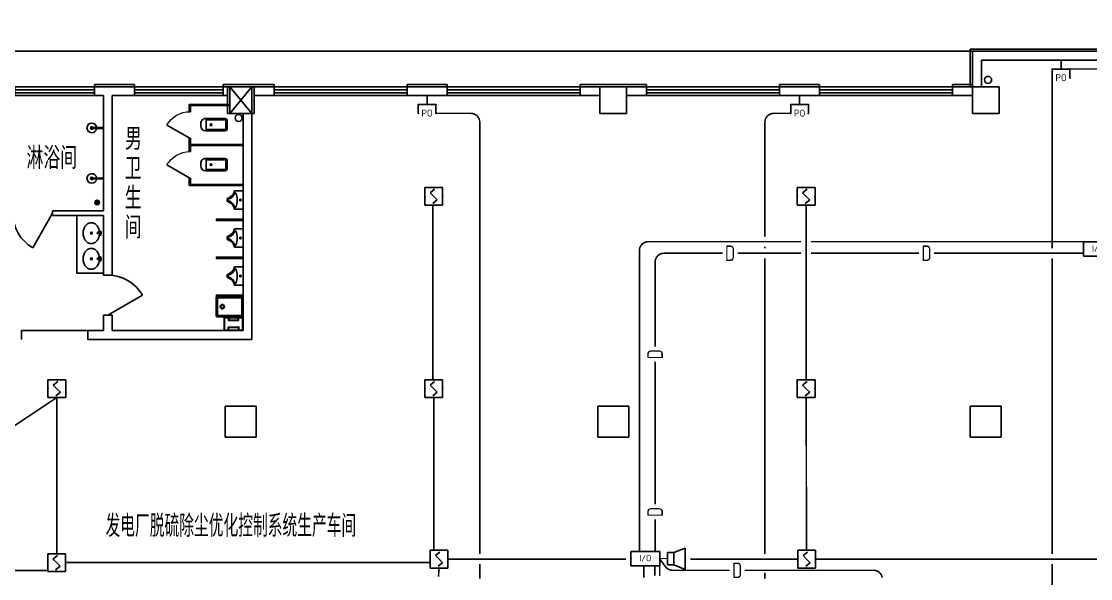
# Model space of a CAD drawing. Extents: x 2166032 to 5302137, y 581493 to 2416206.
# Drawn here: x 2599690 to 2623804, y 1064522 to 1077089 of the extents above; entities that cross this region are included whole.
import ezdxf
from ezdxf.enums import TextEntityAlignment as Align

# ---------------------------------------------------------------- set-up
doc = ezdxf.new("R2010")
doc.units = 0
doc.header["$LTSCALE"] = 1000
doc.header["$MEASUREMENT"] = 0
doc.linetypes.add('CENTER2', pattern=[1.14, 0.75, -0.13, 0.13, -0.13])
doc.linetypes.add('DASH', pattern=[0.35, 0.25, -0.1])
for name, color, linetype in [('COLUMN', 2, 'Continuous'), ('EQUIP-消防', 3, 'Continuous'), ('EQUIP-通讯', 3, 'Continuous'), ('LATRINE', 8, 'Continuous'), ('LVTRY', 8, 'Continuous'), ('PROMPT', 1, 'Continuous'), ('PUB_TEXT', 7, 'Continuous'), ('SIG_TEXT', 7, 'Continuous'), ('STAIR', 8, 'Continuous'), ('SURFACE', 8, 'Continuous'), ('WALL', 8, 'Continuous'), ('WINDOW', 8, 'Continuous'), ('WIRE-动力', 2, 'Continuous'), ('WIRE-消防', 4, 'Continuous'), ('WIRE-电源', 10, 'Continuous'), ('WIRE-电话', 4, 'CENTER2'), ('WIRE-网络', 6, 'Continuous'), ('厨卫', 8, 'Continuous'), ('地漏', 5, 'Continuous'), ('屋面', 151, 'Continuous')]:
    doc.layers.add(name, color=color, linetype=linetype)
doc.styles.add('_HZTXT', font='！tssdeng.shx', dxfattribs={"width": 0.8, "bigfont": '！tssdchn.shx'})
doc.styles.add('_TEL_DIM', font='@tssdeng.shx', dxfattribs={"width": 0.8, "height": 3.5, "bigfont": '!tssdchn.shx'})
doc.styles.get("Standard").update_dxf_attribs({"font": 'tssdeng.shx', "bigfont": 'tssdchn.shx'})
doc.styles.add('TSSD_REIN', font='tssdeng.shx', dxfattribs={"width": 0.7, "bigfont": 'tssdchn.shx'})
doc.styles.add('zz-0', font='arial.ttf')

# ---------------------------------------------------------------- blocks, each defined once
blk = doc.blocks.new('_LV8')
for p, q in [((-205, 0), (205, 0)), ((-205, -191), (-205, 0)), ((205, 0), (205, -191))]:
    blk.add_line(p, q)
blk.add_circle((0, -60), 20)
for centre, radius, start, end in [((-243, -391), 203, 19.2639, 79.2894), ((-152, -175), 10, 114.1084, 248.1394), ((5, -526), 395, 66.6675, 114.1084), ((-243, -401), 233, 19.2639, 68.1394), ((243, -401), 233, 110.4941, 160.7361), ((243, -391), 203, 100.7106, 160.7361), ((158, -173), 10, 290.4941, 66.6675), ((0, -306), 54, 199.2639, 269.7777), ((0, -316), 24, 199.2639, 269.4998), ((0, -306), 54, 270.2223, 340.7361), ((0, -316), 24, 270.5002, 340.7361)]:
    blk.add_arc(centre, radius, start, end)
blk = doc.blocks.new('A$C339C1991')
at = {"layer": 'LVTRY'}
blk.add_line((114, 371), (134, 371), dxfattribs=at)
for points in [[(0, 371), (256, 371)], [(114, 371), (114, 107)], [(134, 371), (134, 107)]]:
    blk.add_lwpolyline(points, dxfattribs=at)
for centre, radius, start, end in [((124, 108), 108, 95.306, 84.694), ((124, 108), 28.3, 110.6725, 69.3275), ((124, 110), 10.5, 197.2381, 342.7619)]:
    blk.add_arc(centre, radius, start, end, dxfattribs=at)
blk = doc.blocks.new('$lvtry$00000200')
for p, q in [((-140, -40, 0), (-140, -480, 0)), ((-110, -40, 0), (-110, -470, 0)), ((100, 0, 0), (-100, 0, 0)), ((100, -30, 0), (-100, -30, 0)), ((110, -470, 0), (110, -40, 0)), ((140, -480, 0), (140, -40, 0)), ((140, -470, 0), (-140, -470, 0)), ((-30, -590, 0), (30, -590, 0))]:
    blk.add_line(p, q)
blk.add_circle((0, -359, 0), 20)
for centre, radius, start, end in [((-100, -40, 0), 40, 90, 180), ((-100, -40, 0), 10, 90, 180), ((100, -40, 0), 40, 0, 90), ((100, -40, 0), 10, 0, 90), ((-30, -480, 0), 110, 180, 270), ((30, -480, 0), 110, 270, 0)]:
    blk.add_arc(centre, radius, start, end)
blk.add_point((0, 0))
blk = doc.blocks.new('$lvtry$00000194')
for p, q in [((-17, -27, 0), (-17, -17, 0)), ((17, -27, 0), (17, -17, 0))]:
    blk.add_line(p, q)
at = {"elevation": 0}
blk.add_lwpolyline([(14, -39, -0.067374), (92, -53, -0.088152), (166, -93, -0.105269), (218, -155, -0.121685), (235, -224, -0.121685), (218, -292, -0.105269), (166, -355, -0.088152), (92, -394, -0.078966), (0, -409, -0.078966), (-92, -394, -0.088152), (-166, -355, -0.105269), (-218, -292, -0.121685), (-235, -224, -0.121685), (-218, -155, -0.105269), (-166, -93, -0.088152), (-92, -53, -0.059935), (-23, -40, -0.059935)], format="xyb", dxfattribs=at)
for centre, radius in [((0, -221, 0), 20), ((0, -27, 0), 16.7), ((0, -221, 0), 15)]:
    blk.add_circle(centre, radius)
for centre, radius, start, end in [((-40, -17, 0), 10.1, 106.6096, 258.1648), ((-64, 250, 0), 259, 274.7069, 282.3732), ((-75, -197, 0), 173, 71.36, 79.1873), ((-29, -63, 0), 6.77, 155.344, 308.3224), ((-171, 35, 0), 166, 324.8411, 338.1337), ((-171, 35, 0), 170, 324.8411, 331.3523), ((-29, -63, 0), 3.37, 155.344, 308.3224), ((100, -178, 0), 170, 132.3141, 138.8253), ((100, -178, 0), 166, 125.5327, 138.8253), ((-12, -42, 0), 10.6, 201.8924, 261.774), ((0, -17, 0), 16.7, 0, 180), ((-381, -99, 0), 372, 2.3982, 6.7627), ((0, -80, 0), 9.9, 201.7837, 338.2163), ((64, 250, 0), 259, 257.6268, 265.2931), ((381, -99, 0), 372, 170.1008, 177.6018), ((75, -197, 0), 173, 100.8127, 110.4191), ((40, -17, 0), 10.1, 281.8352, 73.3904)]:
    blk.add_arc(centre, radius, start, end)
blk.add_point((0, -17, 0))
blk = doc.blocks.new('$TCHSYS$APDOOR2D')
blk.add_line((0.5, 0), (0, 0.866))
at = {"lineweight": 13}
blk.add_arc((0.5, 0), 1, 120, 180, dxfattribs=at)
blk = doc.blocks.new('A$C6BB928D5')
at = {"layer": '地漏'}
h = blk.add_hatch(dxfattribs=at)
h.set_pattern_fill('ANSI31', color=5, scale=10, style=0)
h.set_pattern_definition([(45, (-2253094.437, -153718.293), (-11.22532015, 11.22532015), [])])
h.paths.add_polyline_path([(0, 50, 1), (100, 50, 1)])
at = {"layer": '地漏', "color": 5}
blk.add_circle((50, 50), 50, dxfattribs=at)
blk = doc.blocks.new('$plan$00001091')
for p, q in [((-275, -410), (-275, -50)), ((-255, -30), (255, -30)), ((275, -50), (275, -410)), ((255, -430), (-255, -430))]:
    blk.add_line(p, q)
for points in [[(-275, 0, 0.414214), (-305, -30, 0.414214)], [(305, -30, 0.414214), (275, 0, 0.414214)], [(-305, -430, 0.414214), (-275, -460, 0.414214)], [(275, -460, 0.414214), (305, -430, 0.414214)]]:
    blk.add_lwpolyline(points, format="xyb")
for points in [[(-275, 0), (275, 0)], [(-305, -430), (-305, -30)], [(305, -30), (305, -430)], [(275, -460), (-275, -460)]]:
    blk.add_lwpolyline(points)
for radius in [50, 32.5]:
    blk.add_circle((165, -230), radius)
for centre, start, end in [((-255, -50), 90, 180), ((255, -50), 0, 90), ((-255, -410), 180, 270), ((255, -410), 270, 360)]:
    blk.add_arc(centre, 20, start, end)
at = {"style": 'zz-0'}
for tag in ['YSIZE', 'XSIZE']:
    blk.add_attdef(tag, (0, 0), '', height=0.5, dxfattribs=at)
blk = doc.blocks.new('cffd')
at = {"layer": '厨卫'}
for p, q in [((288, -44), (300, -44)), ((288, -256), (300, -256))]:
    blk.add_line(p, q, dxfattribs=at)
for points in [[(0, -365), (0, 65), (300, 65), (300, -365)], [(12, -353), (12, 53), (288, 53), (288, -353)]]:
    blk.add_lwpolyline(points, close=True, dxfattribs=at)
for points in [[(12, -272), (82, -272), (82, -29), (12, -29)], [(12, -262), (72, -262), (72, -39), (12, -39)], [(288, -261), (228, -261), (228, -39), (288, -39)], [(288, -251), (238, -251), (238, -49), (288, -49)]]:
    blk.add_lwpolyline(points, dxfattribs=at)
blk.add_lwpolyline([(290, -150, 0, 50, 0), (323, -150, 100, 100, 0)], format="xyseb", dxfattribs=at)
blk = doc.blocks.new('$equip$00001700')
for p, q in [((-0.5, 0.5), (-0.5, -0.5)), ((0.5, 0.5), (-0.5, 0.5)), ((-0.2, 0.2), (0.05, 0.4)), ((0, 0), (-0.2, 0.2)), ((0, 0), (0.2, -0.2)), ((0.5, -0.5), (0.5, 0.5)), ((-0.5, -0.5), (0.5, -0.5)), ((0.2, -0.2), (-0.05, -0.4))]:
    blk.add_line(p, q)
for p in [(-0.5, 0), (0, 0.5), (0.5, 0), (0, -0.5)]:
    blk.add_point(p)
at = {"flags": 1}
for tag, height, p in [('A', 0.00002, (0, 0)), ('B', 0.4, (0.75, -0.204))]:
    blk.add_attdef(tag, text='', height=height, dxfattribs=at).set_placement(p, align=Align.MIDDLE_CENTER)
blk = doc.blocks.new('$equip$00001366')
for p, q in [((0, 0.35), (0, -0.35)), ((0, 0.35), (0.35, 0.35)), ((0.35, 0.35), (1, 0.6)), ((0.35, 0.35), (0.35, -0.35)), ((1, 0.6), (1, -0.6)), ((0.35, -0.35), (0, -0.35)), ((1, -0.6), (0.35, -0.35))]:
    blk.add_line(p, q)
for p in [(0, 0), (0.35, 0.35), (1, 0), (0.35, -0.35)]:
    blk.add_point(p)
at = {"flags": 9}
blk.add_attdef('A', (0, 0), '', height=0.00002, dxfattribs=at)
blk = doc.blocks.new('$equip$00001926')
for p, q in [((0.65, 0.65), (-0.65, 0.65)), ((-0.65, 0.65), (-0.65, 0)), ((0.65, 0), (0.65, 0.65)), ((-0.65, 0), (0.65, 0))]:
    blk.add_line(p, q)
for p in [(0, 0.65), (-0.65, 0.325), (0, 0), (0.65, 0.325)]:
    blk.add_point(p)
at = {"color": 7, "style": '_TEL_DIM'}
blk.add_attdef('$TEXT$', text='', height=0.3, dxfattribs=at).set_placement((0.006, 0.343), align=Align.MIDDLE_CENTER)
at = {"color": 7, "style": '_TEL_DIM', "flags": 1}
blk.add_attdef('A', text='', height=0.00002, dxfattribs=at).set_placement((0, 0), align=Align.MIDDLE_CENTER)
blk = doc.blocks.new('$equip$00001847')
for p, q in [((-0.5, 0.499), (-0.5, 0.999)), ((0.5, 0.999), (0.5, 0.499)), ((0.5, 0.499), (-0.5, 0.499)), ((0, 0.5), (0, 0))]:
    blk.add_line(p, q)
for p in [(-0.5, 0.999), (0.5, 0.999), (-0.5, 0.499), (0, 0), (0.5, 0.499)]:
    blk.add_point(p)
at = {"color": 7, "style": '_TEL_DIM'}
blk.add_attdef('$TEXT$', text='', height=0.4, dxfattribs=at).set_placement((0, 0.999), align=Align.MIDDLE_CENTER)
at = {"color": 7, "style": '_TEL_DIM', "flags": 1}
blk.add_attdef('A', text='', height=0.00002, dxfattribs=at).set_placement((0, 0), align=Align.MIDDLE_CENTER)
blk = doc.blocks.new('$TCHSYS$WIN2D')
for p, q in [((-0.5, 0.5), (0.5, 0.5)), ((-0.5, 0.5), (-0.5, -0.5)), ((0.5, 0.5), (0.5, -0.5)), ((0.5, 0.1667), (-0.5, 0.1667)), ((0.5, -0.1667), (-0.5, -0.1667)), ((-0.5, -0.5), (0.5, -0.5))]:
    blk.add_line(p, q)
blk = doc.blocks.new('$DorLib2D$00000214')
at = {"color": 0}
blk.add_line((0.5, 0), (0, 0.866), dxfattribs=at)
blk.add_arc((0.5, 0), 1, 120, 180, dxfattribs=at)

msp = doc.modelspace()

# ---------------------------------------------------------------- linework, layer by layer
msp.add_circle((2604640.5, 1020101.3), 438608.5)
at = {"layer": 'COLUMN'}
for p, q in [((2604340.5, 1075614.3), (2604340.5, 1075014.3)), ((2604940.5, 1075614.3), (2604340.5, 1075614.3)), ((2604890.2, 1075614.5), (2604390.2, 1075614.5)), ((2604390.2, 1075614.5), (2604390.2, 1075014.3)), ((2604890.2, 1075014.3), (2604890.2, 1075614.5)), ((2604940.5, 1075014.3), (2604940.5, 1075614.3)), ((2613338.9, 1075614.3), (2612738.9, 1075614.3)), ((2612738.9, 1075614.3), (2612738.9, 1075014.3)), ((2613338.9, 1075014.3), (2613338.9, 1075614.3)), ((2621738.9, 1075614.3), (2621138.9, 1075614.3)), ((2621138.9, 1075614.3), (2621138.9, 1075014.3)), ((2621738.9, 1075014.3), (2621738.9, 1075614.3)), ((2604340.5, 1075014.3), (2604940.5, 1075014.3)), ((2604390.2, 1075014.3), (2604890.2, 1075014.3)), ((2612738.9, 1075014.3), (2613338.9, 1075014.3)), ((2621138.9, 1075014.3), (2621738.9, 1075014.3)), ((2604988.9, 1068414.3), (2604288.9, 1068414.3)), ((2604288.9, 1068414.3), (2604288.9, 1067714.3)), ((2604988.9, 1067714.3), (2604988.9, 1068414.3)), ((2613388.9, 1068414.3), (2612688.9, 1068414.3)), ((2612688.9, 1068414.3), (2612688.9, 1067714.3)), ((2613388.9, 1067714.3), (2613388.9, 1068414.3)), ((2621788.9, 1068414.3), (2621088.9, 1068414.3)), ((2621088.9, 1068414.3), (2621088.9, 1067714.3)), ((2621788.9, 1067714.3), (2621788.9, 1068414.3)), ((2604288.9, 1067714.3), (2604988.9, 1067714.3)), ((2612688.9, 1067714.3), (2613388.9, 1067714.3)), ((2621088.9, 1067714.3), (2621788.9, 1067714.3))]:
    msp.add_line(p, q, dxfattribs=at)
at = {"layer": 'LATRINE'}
for p, q in [((2604390.2, 1075214.3), (2603478, 1075214.3)), ((2603478, 1075214.3), (2603478, 1075051.8)), ((2603478, 1075051.8), (2603503, 1075051.8)), ((2604390.2, 1075189.3), (2603503, 1075189.3)), ((2603503, 1075051.8), (2603503, 1075189.3)), ((2603503, 1074451.8), (2603478, 1074451.8)), ((2603478, 1074451.8), (2603478, 1074301.8)), ((2603478, 1074301.8), (2603478, 1074151.8)), ((2603503, 1074314.3), (2603503, 1074451.8)), ((2604690.5, 1074314.3), (2603503, 1074314.3)), ((2604690.5, 1074289.3), (2603503, 1074289.3)), ((2603503, 1074151.8), (2603503, 1074289.3)), ((2604690.5, 1074289.3), (2604690.5, 1074314.3)), ((2603478, 1074151.8), (2603503, 1074151.8)), ((2603503, 1073551.8), (2603478, 1073551.8)), ((2603478, 1073551.8), (2603478, 1073389.3)), ((2603503, 1073414.3), (2603503, 1073551.8)), ((2604690.5, 1073389.3), (2603478, 1073389.3)), ((2604690.5, 1073414.3), (2603503, 1073414.3)), ((2604690.5, 1073389.3), (2604690.5, 1073414.3))]:
    msp.add_line(p, q, dxfattribs=at)
at = {"layer": 'LVTRY'}
msp.add_lwpolyline([(2601540.5, 1072714.3), (2601540.5, 1071414.3), (2600940.5, 1071414.3), (2600940.5, 1072714.3)], close=True, dxfattribs=at)
at = {"layer": 'LVTRY', "linetype": 'Continuous'}
for points in [[(2604690.5, 1072599.4), (2604090.5, 1072599.4), (2604090.5, 1072629.4), (2604690.5, 1072629.4)], [(2604690.5, 1071742.2), (2604090.5, 1071742.2), (2604090.5, 1071772.2), (2604690.5, 1071772.2)], [(2604690.5, 1070885), (2604090.5, 1070885), (2604090.5, 1070915), (2604690.5, 1070915)]]:
    msp.add_lwpolyline(points, dxfattribs=at)
at = {"layer": 'PROMPT'}
for p, q in [((2604390.2, 1075014.3), (2604890.2, 1075614.5)), ((2604390.2, 1075614.5), (2604890.2, 1075014.3))]:
    msp.add_line(p, q, dxfattribs=at)
msp.add_lwpolyline([(2604390.2, 1075014.3), (2604890.2, 1075014.3), (2604890.2, 1075614.5), (2604390.2, 1075614.5)], close=True, dxfattribs=at)
at = {"layer": 'STAIR'}
msp.add_lwpolyline([(2576540.5, 1075114.4), (2576540.5, 1076414.3), (2621140.5, 1076414.3), (2621140.5, 1076414.3)], dxfattribs=at)
at = {"layer": 'SURFACE'}
for p, q in [((2621090.5, 1076464.3), (2626340.5, 1076464.3)), ((2621090.5, 1076464.3), (2621090.5, 1075614.3)), ((2601340.1, 1075664.3), (2601340.1, 1075614.3)), ((2601340.1, 1075664.3), (2601640.5, 1075664.3)), ((2601640.5, 1075664.3), (2601590.5, 1075664.3)), ((2601590.5, 1075664.3), (2601590.5, 1075664.3)), ((2601640.5, 1075664.3), (2602240.5, 1075664.3)), ((2602240.5, 1075664.3), (2602240.5, 1075614.3)), ((2604240.5, 1075664.3), (2604240.5, 1075614.3)), ((2604240.5, 1075664.3), (2604640.5, 1075664.3)), ((2604640.5, 1075664.3), (2605390.5, 1075664.3)), ((2605390.5, 1075664.3), (2605390.5, 1075614.3)), ((2608390.5, 1075664.3), (2608390.5, 1075614.3)), ((2608390.5, 1075664.3), (2609290.5, 1075664.3)), ((2609290.5, 1075664.3), (2609290.5, 1075614.3)), ((2612290.5, 1075664.3), (2612290.5, 1075614.3)), ((2612290.5, 1075664.3), (2613038.9, 1075664.3)), ((2613038.9, 1075664.3), (2613790.5, 1075664.3)), ((2613790.5, 1075664.3), (2613790.5, 1075614.3)), ((2616790.5, 1075664.3), (2616790.5, 1075614.3)), ((2616790.5, 1075664.3), (2617690.5, 1075664.3)), ((2617690.5, 1075664.3), (2617690.5, 1075614.3)), ((2620690.5, 1075664.3), (2620690.5, 1075614.3)), ((2620690.5, 1075664.3), (2621140.5, 1075664.3))]:
    msp.add_line(p, q, dxfattribs=at)
at = {"layer": 'WALL'}
for p, q in [((2626340.5, 1076414.3), (2621140.5, 1076414.3)), ((2621140.5, 1076414.3), (2621140.5, 1075614.3)), ((2621340.5, 1076214.3), (2626340.5, 1076214.3)), ((2621340.5, 1076214.3), (2621340.5, 1075614.3)), ((2601640.5, 1075614.3), (2601340.1, 1075614.3)), ((2601340.1, 1075614.3), (2601340.1, 1075414.3)), ((2602240.5, 1075614.3), (2601640.5, 1075614.3)), ((2602240.5, 1075414.3), (2602240.5, 1075614.3)), ((2604340.5, 1075614.3), (2604240.5, 1075614.3)), ((2604240.5, 1075614.3), (2604240.5, 1075414.3)), ((2605390.5, 1075614.3), (2604940.5, 1075614.3)), ((2605390.5, 1075414.3), (2605390.5, 1075614.3)), ((2609290.5, 1075614.3), (2608390.5, 1075614.3)), ((2608390.5, 1075614.3), (2608390.5, 1075414.3)), ((2609290.5, 1075414.3), (2609290.5, 1075614.3)), ((2612738.9, 1075614.3), (2612290.5, 1075614.3)), ((2612290.5, 1075614.3), (2612290.5, 1075414.3)), ((2613790.5, 1075614.3), (2613338.9, 1075614.3)), ((2613790.5, 1075414.3), (2613790.5, 1075614.3)), ((2617690.5, 1075614.3), (2616790.5, 1075614.3)), ((2616790.5, 1075614.3), (2616790.5, 1075414.3)), ((2617690.5, 1075414.3), (2617690.5, 1075614.3)), ((2621138.9, 1075614.3), (2620690.5, 1075614.3)), ((2620690.5, 1075614.3), (2620690.5, 1075414.3)), ((2601340.1, 1075414.3), (2601540.5, 1075414.3)), ((2601540.5, 1072814.3), (2601540.5, 1075414.3)), ((2601740.5, 1072764.3), (2601740.5, 1075414.3)), ((2601740.5, 1075414.3), (2602240.5, 1075414.3)), ((2604240.5, 1075414.3), (2604340.5, 1075414.3)), ((2604940.5, 1075414.3), (2605390.5, 1075414.3)), ((2608390.5, 1075414.3), (2609290.5, 1075414.3)), ((2612290.5, 1075414.3), (2612738.9, 1075414.3)), ((2613338.9, 1075414.3), (2613790.5, 1075414.3)), ((2616790.5, 1075414.3), (2617690.5, 1075414.3)), ((2620690.5, 1075414.3), (2621138.9, 1075414.3)), ((2604690.5, 1070114.3), (2604690.5, 1075014.3)), ((2604890.5, 1069914.3), (2604890.5, 1075014.3)), ((2601540.5, 1072814.3), (2600395.1, 1072814.3)), ((2600395.1, 1072814.3), (2600395.1, 1072714.3)), ((2600395.1, 1072714.3), (2601540.5, 1072714.3)), ((2601540.5, 1072714.3), (2601540.5, 1071364.3)), ((2601740.5, 1071364.3), (2601740.5, 1072764.3)), ((2601540.5, 1071364.3), (2601740.5, 1071364.3)), ((2601740.5, 1070464.3), (2601540.5, 1070464.3)), ((2601540.5, 1070464.3), (2601540.5, 1070114.3)), ((2601740.5, 1070114.3), (2601740.5, 1070464.3)), ((2601540.5, 1070114.3), (2601190.5, 1070114.3)), ((2601190.5, 1070114.3), (2601190.5, 1069914.3)), ((2601190.5, 1069914.3), (2601640.5, 1069914.3)), ((2604890.5, 1069914.3), (2601640.5, 1069914.3)), ((2604690.5, 1070114.3), (2601740.5, 1070114.3))]:
    msp.add_line(p, q, dxfattribs=at)
at = {"layer": 'WINDOW', "linetype": 'DASH'}
for p, q in [((2599690.5, 1070114.3), (2599690.5, 1069914.3)), ((2601190.5, 1069914.3), (2601190.5, 1070114.3))]:
    msp.add_line(p, q, dxfattribs=at)
at = {"layer": 'WINDOW'}
msp.add_line((2601190.5, 1070114.3), (2599690.5, 1070114.3), dxfattribs=at)
at = {"layer": 'WIRE-动力', "color": 1, "linetype": 'Continuous', "const_width": 25}
msp.add_lwpolyline([(2614085.3, 1064975.5), (2614261, 1064975.5)], dxfattribs=at)
at = {"layer": 'WIRE-消防', "linetype": 'Continuous', "const_width": 35}
for points in [[(2608969.7, 1072942.5), (2608969.7, 1069006)], [(2617388.1, 1072942.5), (2617388.1, 1069006)], [(2599159.6, 1067720.9), (2600490.5, 1068606)], [(2600490.5, 1068606), (2600490.5, 1065083.6)], [(2608989.7, 1068606), (2608989.7, 1065161.4)], [(2617388.1, 1068606), (2617397.8, 1065161.4)], [(2600683.4, 1064883.6), (2608909, 1064883.6)], [(2609309, 1064961.4), (2613322.8, 1064961.4)], [(2614773.5, 1064961.4), (2617197.8, 1064961.4)], [(2617597.8, 1064961.4), (2625695.2, 1064961.4)], [(2594044, 1064705.2), (2600283.4, 1064705.2)], [(2609109, 1064761.4), (2609097.4, 1064565.5)]]:
    msp.add_lwpolyline(points, dxfattribs=at)
at = {"layer": 'WIRE-电源', "linetype": 'Continuous', "const_width": 35}
for points in [[(2615503.5, 1071859.9), (2614182, 1071859.9, 0.4142136), (2613982, 1071659.9), (2613982, 1069750.9)], [(2615664.4, 1064709.7), (2614376.5, 1064709.7, -0.2401101), (2614214.7, 1064792.2), (2614085.3, 1064970.3)], [(2619104, 1064547.3, 0.3598617), (2618907.6, 1064709.7), (2616001.8, 1064709.7)]]:
    msp.add_lwpolyline(points, format="xyb", dxfattribs=at)
for points in [[(2617275.6, 1071859.9), (2615840.9, 1071859.9)], [(2619934.4, 1071859.9), (2617500.6, 1071859.9)], [(2623641, 1071859.9), (2620271.8, 1071859.9)], [(2613982, 1069413.5), (2613982, 1066193.9)], [(2613982, 1065856.5), (2613982, 1065137.4)], [(2613978.2, 1064585), (2613978.2, 1064812.4)]]:
    msp.add_lwpolyline(points, dxfattribs=at)
at = {"layer": 'WIRE-电话', "linetype": 'CENTER2', "const_width": 35}
msp.add_lwpolyline([(2617275.6, 1072120.5), (2613827.8, 1072120.5, 0.4142136), (2613627.8, 1071920.5), (2613627.8, 1065137.4)], format="xyb", dxfattribs=at)
for points in [[(2623641, 1072120.5), (2617500.6, 1072120.5)], [(2613727.6, 1064539.8), (2613727.6, 1064812.4)], [(2614085.3, 1064579.6), (2614085.3, 1064812.4)]]:
    msp.add_lwpolyline(points, dxfattribs=at)
at = {"layer": 'WIRE-网络', "linetype": 'Continuous', "const_width": 35}
for points in [[(2625093.9, 1076014.7), (2623337.8, 1076014.7)], [(2622937.8, 1075814.7), (2622937.8, 1071972.4)], [(2616457.6, 1072008), (2616457.6, 1071972.4)], [(2616457.6, 1071747.4), (2616457.6, 1065073.9)], [(2622937.8, 1071747.4), (2622937.8, 1065073.9)], [(2610027.2, 1064848.9), (2610027.2, 1064521.9)], [(2616457.6, 1064658.8), (2616457.6, 1064521.9)]]:
    msp.add_lwpolyline(points, dxfattribs=at)
for points in [[(2609040.5, 1075014.7), (2609827.2, 1075014.7, -0.4142136), (2610027.2, 1074814.7), (2610027.2, 1065073.9)], [(2617040.5, 1075014.7), (2616657.6, 1075014.7, 0.4142136), (2616457.6, 1074814.7), (2616457.6, 1072233)], [(2622937.8, 1064848.9), (2622937.8, 1063933.9, -0.4142136), (2622737.8, 1063733.9), (2619826, 1063733.9)]]:
    msp.add_lwpolyline(points, format="xyb", dxfattribs=at)
at = {"layer": '屋面', "color": 6}
for centre in [(2621491.9, 1075769.9), (2604591.3, 1074912), (2604591.3, 1074912)]:
    msp.add_circle(centre, 80, dxfattribs=at)

# ---------------------------------------------------------------- block references
at = {"layer": 'EQUIP-消防', "xscale": 400, "yscale": 400, "zscale": 400}
for p in [(2608989.7, 1073142.5), (2617388.1, 1073142.5), (2600490.5, 1068806), (2608989.7, 1068806), (2617388.1, 1068806), (2600483.4, 1064883.6), (2609109, 1064961.4), (2617397.8, 1064961.4)]:
    msp.add_blockref('$equip$00001700', p, dxfattribs=at)
at = {"layer": 'EQUIP-消防', "color": 3, "xscale": 500, "yscale": 500, "zscale": 500}
for p in [(2623966, 1071795.5), (2613760.3, 1064812.4)]:
    msp.add_blockref('$equip$00001926', p, dxfattribs=at).add_auto_attribs({'$TEXT$': 'I/O'})
at = {"layer": 'EQUIP-通讯'}
ref = msp.add_blockref('$equip$00001847', (2623137.8, 1076214.3), dxfattribs=dict(at, xscale=-400, yscale=400, zscale=400, rotation=180))
ref.add_attrib('$TEXT$', 'PO', dxfattribs={"layer": '0', "color": 7, "height": 160, "style": '_TEL_DIM'}).set_placement((2623137.8, 1075820.9), align=Align.MIDDLE_CENTER)
ref = msp.add_blockref('$equip$00001847', (2608840.5, 1075414.3), dxfattribs=dict(at, xscale=-400, yscale=400, zscale=400, rotation=180))
ref.add_attrib('$TEXT$', 'PO', dxfattribs={"layer": '0', "color": 7, "height": 160, "style": '_TEL_DIM'}).set_placement((2608840.5, 1075020.9), align=Align.MIDDLE_CENTER)
ref = msp.add_blockref('$equip$00001847', (2617240.5, 1075414.3), dxfattribs=dict(at, xscale=-400, yscale=400, zscale=400, rotation=180))
ref.add_attrib('$TEXT$', 'PO', dxfattribs={"layer": '0', "color": 7, "height": 160, "style": '_TEL_DIM'}).set_placement((2617240.5, 1075020.9), align=Align.MIDDLE_CENTER)
at = {"layer": 'EQUIP-通讯', "xscale": 400, "yscale": 400, "zscale": 400}
msp.add_blockref('$equip$00001366', (2614261, 1064970.5), dxfattribs=at)
at = {"layer": 'LATRINE', "xscale": 600, "yscale": -600, "zscale": 25, "rotation": 269.9999999969318}
for p in [(2603490.5, 1074751.8), (2603490.5, 1073851.8)]:
    msp.add_blockref('$TCHSYS$APDOOR2D', p, dxfattribs=at)
at = {"layer": 'LVTRY'}
for name, p, rotation in [('A$C339C1991', (2601169.9, 1074810.4), 270), ('A$C339C1991', (2601169.9, 1073670.9), 270), ('$lvtry$00000194', (2601490.5, 1072312.9), 270), ('$lvtry$00000194', (2601490.5, 1071733.6), 270), ('$plan$00001091', (2604385.5, 1070425), 180)]:
    msp.add_blockref(name, p, dxfattribs=dict(at, rotation=rotation))
at = {"layer": 'LVTRY', "xscale": -1, "yscale": -1, "rotation": 90}
for p in [(2604327.5, 1074758.4, 0), (2604327.5, 1073858.4, 0)]:
    msp.add_blockref('$lvtry$00000200', p, dxfattribs=at)
at = {"layer": 'LVTRY', "linetype": 'Continuous', "rotation": 270}
for p in [(2604690.5, 1073061.6), (2604690.5, 1072204.5), (2604690.5, 1071347.3)]:
    msp.add_blockref('_LV8', p, dxfattribs=at)
at = {"layer": 'WINDOW'}
for name, p, xscale, yscale, zscale, rotation in [('$TCHSYS$WIN2D', (2600440.1, 1075514.3), -1800, 200, -1800, 359.9999999999833), ('$TCHSYS$WIN2D', (2603240.5, 1075514.3), -2000, 200, -2000, 359.9999999999822), ('$DorLib2D$00000214', (2601640.5, 1070914.3), -900, -900, -900, 90)]:
    msp.add_blockref(name, p, dxfattribs=dict(at, xscale=xscale, yscale=yscale, zscale=zscale, rotation=rotation))
for name, p, xscale, yscale, zscale in [('$TCHSYS$WIN2D', (2606890.5, 1075514.3), 3000, -200, 3000), ('$TCHSYS$WIN2D', (2610790.5, 1075514.3), 3000, -200, 3000), ('$TCHSYS$WIN2D', (2615290.5, 1075514.3), 3000, -200, 3000), ('$TCHSYS$WIN2D', (2619190.5, 1075514.3), 3000, -200, 3000), ('$DorLib2D$00000214', (2599945.1, 1072764.3), 900, -900, 900)]:
    msp.add_blockref(name, p, dxfattribs=dict(at, xscale=xscale, yscale=yscale, zscale=zscale))
at = {"layer": '厨卫', "rotation": 90.00000008004127}
msp.add_blockref('cffd', (2604325.5, 1070114.3), dxfattribs=at)
at = {"layer": '地漏'}
msp.add_blockref('A$C6BB928D5', (2601349.2, 1072954.3), dxfattribs=at)

# ---------------------------------------------------------------- texts
at = {"layer": 'PUB_TEXT'}
for s, style, width, p in [('男', '_HZTXT', 0.8, (2602028, 1074190.4)), ('淋浴间', '_HZTXT', 0.8, (2599805.9, 1073759.6)), ('卫', '_HZTXT', 0.8, (2602020.2, 1073519.3)), ('生', '_HZTXT', 0.8, (2602020.2, 1072851.6)), ('间', '_HZTXT', 0.8, (2602020.2, 1072190.7)), ('发电厂脱硫除尘优化控制系统生产车间', 'TSSD_REIN', 0.7, (2601588.3, 1065462.1))]:
    msp.add_text(s, height=500, dxfattribs=dict(at, style=style, width=width)).set_placement(p)
at = {"layer": 'SIG_TEXT', "style": '_TEL_DIM', "width": 0.8}
for p in [(2615672.2, 1071859.9), (2620103.1, 1071859.9), (2615833.1, 1064709.7)]:
    msp.add_text('D', height=350, dxfattribs=at).set_placement(p, align=Align.MIDDLE_CENTER)
for p in [(2613982, 1069582.2), (2613982, 1066025.2)]:
    msp.add_text('D', height=350, rotation=90, dxfattribs=at).set_placement(p, align=Align.MIDDLE_CENTER)

doc.saveas('drawing.dxf')
